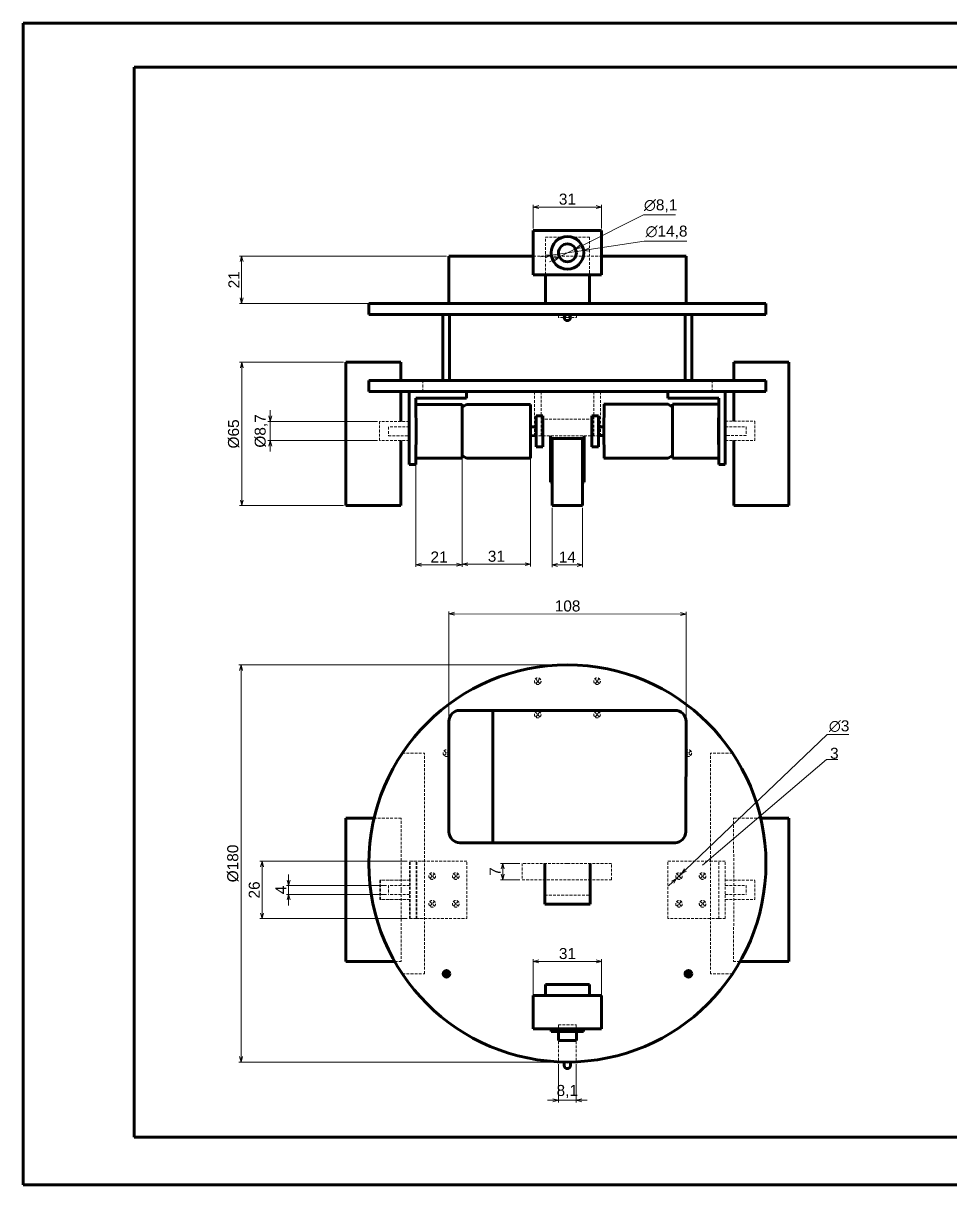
# Model space of a CAD drawing. Header units: millimetres. Extents: x 8094 to 9720, y 1646 to 2222.
# Drawn here: x 8094 to 8515, y 1696 to 2222 of the extents above; entities that cross this region are included whole.
import ezdxf

# ---------------------------------------------------------------- set-up
doc = ezdxf.new("R2010")
doc.units = ezdxf.units.MM
doc.header["$LTSCALE"] = 5
doc.linetypes.add('HIDDEN', pattern=[0.375, 0.25, -0.125])
for name, color, linetype, lineweight in [('khuat', 6, 'HIDDEN', 9), ('manh', 3, 'Continuous', 13), ('net dam', 7, 'Continuous', 120)]:
    doc.layers.add(name, color=color, linetype=linetype, lineweight=lineweight)
doc.styles.add('dim', font='arial.ttf')
doc.dimstyles.new('tcvn', dxfattribs={"dimtxt": 2.5, "dimasz": 2.5, "dimexe": 1, "dimexo": 1, "dimgap": 1, "dimtad": 1, "dimtoh": 1, "dimtxsty": 'dim', "dimblk": 'OPEN30', "dimcen": 2.5, "dimclrd": 3, "dimclre": 3, "dimclrt": 2, "dimadec": 0, "dimazin": 0, "dimtfac": 1, "dimtix": 1, "dimtmove": 0, "dimatfit": 3, "dimldrblk": 'OPEN30', "dimfxl": 1, "dimlwd": 15, "dimlwe": 15, "dimarcsym": 1})
doc.dimstyles.new('tcvn$0', dxfattribs={"dimtxt": 2.5, "dimasz": 2.5, "dimexe": 1, "dimexo": 1, "dimgap": 1, "dimtad": 1, "dimtoh": 1, "dimtxsty": 'dim', "dimblk": 'OPEN30', "dimcen": 2.5, "dimclrd": 3, "dimclre": 3, "dimclrt": 2, "dimadec": 0, "dimazin": 0, "dimtfac": 1, "dimtix": 1, "dimtmove": 0, "dimatfit": 3, "dimldrblk": 'OPEN30', "dimfxl": 1, "dimlwd": 15, "dimlwe": 15, "dimarcsym": 1})

# ---------------------------------------------------------------- blocks, each defined once
blk = doc.blocks.new('_Open30')
at = {"color": 0, "linetype": 'ByBlock', "lineweight": -2}
for p, q in [((-1, 0.27), (0, 0)), ((0, 0), (-1, -0.27)), ((0, 0), (-1, 0))]:
    blk.add_line(p, q, dxfattribs=at)
blk = doc.blocks.new('*D12')
at = {"layer": 'Defpoints', "color": 0, "transparency": 16777216}
for p in [(8240.34, 2068.64), (8193.24, 2003.64), (8240.34, 2003.64)]:
    blk.add_point(p, dxfattribs=at)
at = {"layer": 'net dam', "color": 3, "lineweight": 15, "transparency": 16777216}
for p, q in [((8239.34, 2068.64), (8192.24, 2068.64)), ((8193.24, 2066.14), (8193.24, 2006.14)), ((8239.34, 2003.64), (8192.24, 2003.64))]:
    blk.add_line(p, q, dxfattribs=at)
at = {"layer": 'net dam', "color": 3, "lineweight": 15, "transparency": 16777216, "xscale": 2.5, "yscale": 2.5, "zscale": 2.5}
for p, rotation in [((8193.24, 2068.64), 90), ((8193.24, 2003.64), 270)]:
    blk.add_blockref('_Open30', p, dxfattribs=dict(at, rotation=rotation))
at = {"layer": 'net dam', "color": 2, "transparency": 16777216, "insert": (8189.55, 2036.14), "char_height": 5, "attachment_point": 5, "rotation": 90, "style": 'dim'}
blk.add_mtext('%%C65', dxfattribs=at)
blk = doc.blocks.new('*D13')
at = {"layer": 'Defpoints', "color": 0, "transparency": 16777216}
for p in [(8340.84, 1931.44), (8192.9, 1751.44), (8340.84, 1751.44)]:
    blk.add_point(p, dxfattribs=at)
at = {"layer": 'net dam', "color": 3, "lineweight": 15, "transparency": 16777216}
for p, q in [((8339.84, 1931.44), (8191.9, 1931.44)), ((8192.9, 1928.94), (8192.9, 1753.94)), ((8339.84, 1751.44), (8191.9, 1751.44))]:
    blk.add_line(p, q, dxfattribs=at)
at = {"layer": 'net dam', "color": 3, "lineweight": 15, "transparency": 16777216, "xscale": 2.5, "yscale": 2.5, "zscale": 2.5}
for p, rotation in [((8192.9, 1931.44), 90), ((8192.9, 1751.44), 270)]:
    blk.add_blockref('_Open30', p, dxfattribs=dict(at, rotation=rotation))
at = {"layer": 'net dam', "color": 2, "transparency": 16777216, "insert": (8189.21, 1841.44), "char_height": 5, "attachment_point": 5, "rotation": 90, "style": 'dim'}
blk.add_mtext('%%C180', dxfattribs=at)
blk = doc.blocks.new('*D16')
at = {"layer": 'Defpoints', "color": 0, "transparency": 16777216}
for p in [(8293.13, 2026.41), (8324.13, 2026.41), (8324.13, 1977.11)]:
    blk.add_point(p, dxfattribs=at)
at = {"layer": 'net dam', "color": 3, "lineweight": 15, "transparency": 16777216}
for p, q in [((8293.13, 2025.41), (8293.13, 1976.11)), ((8324.13, 2025.41), (8324.13, 1976.11)), ((8295.63, 1977.11), (8321.63, 1977.11))]:
    blk.add_line(p, q, dxfattribs=at)
at = {"layer": 'net dam', "color": 3, "lineweight": 15, "transparency": 16777216, "xscale": 2.5, "yscale": 2.5, "zscale": 2.5, "rotation": 180}
blk.add_blockref('_Open30', (8293.13, 1977.11), dxfattribs=at)
at = {"layer": 'net dam', "color": 3, "lineweight": 15, "transparency": 16777216, "xscale": 2.5, "yscale": 2.5, "zscale": 2.5}
blk.add_blockref('_Open30', (8324.13, 1977.11), dxfattribs=at)
at = {"layer": 'net dam', "color": 2, "transparency": 16777216, "insert": (8308.63, 1980.66), "char_height": 5, "attachment_point": 5, "style": 'dim'}
blk.add_mtext('31', dxfattribs=at)
blk = doc.blocks.new('*D19')
at = {"layer": 'Defpoints', "color": 0, "transparency": 16777216}
for p in [(8394.66, 1954.5), (8287.08, 1905.84), (8394.6, 1905.69)]:
    blk.add_point(p, dxfattribs=at)
at = {"layer": 'net dam', "color": 3, "lineweight": 15, "transparency": 16777216}
for p, q in [((8287.08, 1906.84), (8287.15, 1955.65)), ((8289.65, 1954.65), (8392.16, 1954.51)), ((8394.6, 1906.69), (8394.67, 1955.5))]:
    blk.add_line(p, q, dxfattribs=at)
at = {"layer": 'net dam', "color": 3, "lineweight": 15, "transparency": 16777216, "xscale": 2.5, "yscale": 2.5, "zscale": 2.5}
for p, rotation in [((8287.15, 1954.65), 179.9221024056567), ((8394.66, 1954.5), 359.9221024056566)]:
    blk.add_blockref('_Open30', p, dxfattribs=dict(at, rotation=rotation))
at = {"layer": 'net dam', "color": 2, "transparency": 16777216, "insert": (8340.91, 1958.13), "char_height": 5, "attachment_point": 5, "rotation": 359.9221, "style": 'dim'}
blk.add_mtext('108', dxfattribs=at)
blk = doc.blocks.new('*D20')
at = {"layer": 'Defpoints', "color": 0, "transparency": 16777216}
for p in [(8356.34, 2138.99), (8325.34, 2128.31), (8356.34, 2128.31)]:
    blk.add_point(p, dxfattribs=at)
at = {"layer": 'net dam', "color": 3, "lineweight": 15, "transparency": 16777216}
for p, q in [((8325.34, 2129.31), (8325.34, 2139.99)), ((8327.84, 2138.99), (8353.84, 2138.99)), ((8356.34, 2129.31), (8356.34, 2139.99))]:
    blk.add_line(p, q, dxfattribs=at)
at = {"layer": 'net dam', "color": 3, "lineweight": 15, "transparency": 16777216, "xscale": 2.5, "yscale": 2.5, "zscale": 2.5, "rotation": 180}
blk.add_blockref('_Open30', (8325.34, 2138.99), dxfattribs=at)
at = {"layer": 'net dam', "color": 3, "lineweight": 15, "transparency": 16777216, "xscale": 2.5, "yscale": 2.5, "zscale": 2.5}
blk.add_blockref('_Open30', (8356.34, 2138.99), dxfattribs=at)
at = {"layer": 'net dam', "color": 2, "transparency": 16777216, "insert": (8340.84, 2142.54), "char_height": 5, "attachment_point": 5, "style": 'dim'}
blk.add_mtext('31', dxfattribs=at)
blk = doc.blocks.new('*D21')
at = {"layer": 'Defpoints', "color": 0, "transparency": 16777216}
for p in [(8272.16, 2025.14), (8293.13, 2025.14), (8293.13, 1976.85)]:
    blk.add_point(p, dxfattribs=at)
at = {"layer": 'net dam', "color": 3, "lineweight": 15, "transparency": 16777216}
for p, q in [((8272.16, 2024.14), (8272.16, 1975.85)), ((8293.13, 2024.14), (8293.13, 1975.85)), ((8274.66, 1976.85), (8290.63, 1976.85))]:
    blk.add_line(p, q, dxfattribs=at)
at = {"layer": 'net dam', "color": 3, "lineweight": 15, "transparency": 16777216, "xscale": 2.5, "yscale": 2.5, "zscale": 2.5, "rotation": 180}
blk.add_blockref('_Open30', (8272.16, 1976.85), dxfattribs=at)
at = {"layer": 'net dam', "color": 3, "lineweight": 15, "transparency": 16777216, "xscale": 2.5, "yscale": 2.5, "zscale": 2.5}
blk.add_blockref('_Open30', (8293.13, 1976.85), dxfattribs=at)
at = {"layer": 'net dam', "color": 2, "transparency": 16777216, "insert": (8282.65, 1980.36), "char_height": 5, "attachment_point": 5, "style": 'dim'}
blk.add_mtext('21', dxfattribs=at)
blk = doc.blocks.new('*D22')
at = {"layer": 'Defpoints', "color": 0, "transparency": 16777216}
for p in [(8206.1, 2041.84), (8255.7, 2041.84), (8255.7, 2033.13)]:
    blk.add_point(p, dxfattribs=at)
at = {"layer": 'net dam', "color": 3, "lineweight": 15, "transparency": 16777216}
for p, q in [((8206.1, 2044.34), (8206.1, 2046.84)), ((8254.7, 2041.84), (8205.1, 2041.84)), ((8206.1, 2033.13), (8206.1, 2041.84)), ((8254.7, 2033.13), (8205.1, 2033.13)), ((8206.1, 2030.63), (8206.1, 2028.13))]:
    blk.add_line(p, q, dxfattribs=at)
at = {"layer": 'net dam', "color": 3, "lineweight": 15, "transparency": 16777216, "xscale": 2.5, "yscale": 2.5, "zscale": 2.5}
for p, rotation in [((8206.1, 2041.84), 270), ((8206.1, 2033.13), 90)]:
    blk.add_blockref('_Open30', p, dxfattribs=dict(at, rotation=rotation))
at = {"layer": 'net dam', "color": 2, "transparency": 16777216, "insert": (8202.02, 2037.49), "char_height": 5, "attachment_point": 5, "rotation": 90, "style": 'dim'}
blk.add_mtext('%%C8,7', dxfattribs=at)
blk = doc.blocks.new('*D23')
at = {"layer": 'Defpoints', "color": 0, "transparency": 16777216}
for p in [(8214.46, 1831.44), (8259.76, 1831.44), (8259.76, 1827.44)]:
    blk.add_point(p, dxfattribs=at)
at = {"layer": 'net dam', "color": 3, "lineweight": 15, "transparency": 16777216}
for p, q in [((8214.46, 1833.94), (8214.46, 1836.44)), ((8258.76, 1831.44), (8213.46, 1831.44)), ((8258.76, 1827.44), (8213.46, 1827.44)), ((8214.46, 1827.44), (8214.46, 1831.44)), ((8214.46, 1824.94), (8214.46, 1822.44))]:
    blk.add_line(p, q, dxfattribs=at)
at = {"layer": 'net dam', "color": 3, "lineweight": 15, "transparency": 16777216, "xscale": 2.5, "yscale": 2.5, "zscale": 2.5}
for p, rotation in [((8214.46, 1831.44), 270), ((8214.46, 1827.44), 90)]:
    blk.add_blockref('_Open30', p, dxfattribs=dict(at, rotation=rotation))
at = {"layer": 'net dam', "color": 2, "transparency": 16777216, "insert": (8210.96, 1829.44), "char_height": 5, "attachment_point": 5, "rotation": 90, "style": 'dim'}
blk.add_mtext('4', dxfattribs=at)
blk = doc.blocks.new('*D24')
at = {"layer": 'Defpoints', "color": 0, "transparency": 16777216}
for p in [(8336.74, 1751.53), (8344.85, 1751.53), (8344.85, 1734.08)]:
    blk.add_point(p, dxfattribs=at)
at = {"layer": 'net dam', "color": 3, "lineweight": 15, "transparency": 16777216}
for p, q in [((8336.74, 1750.53), (8336.74, 1733.08)), ((8344.85, 1750.53), (8344.85, 1733.08)), ((8334.24, 1734.08), (8331.74, 1734.08)), ((8336.74, 1734.08), (8344.85, 1734.08)), ((8347.35, 1734.08), (8349.85, 1734.08))]:
    blk.add_line(p, q, dxfattribs=at)
at = {"layer": 'net dam', "color": 3, "lineweight": 15, "transparency": 16777216, "xscale": 2.5, "yscale": 2.5, "zscale": 2.5}
blk.add_blockref('_Open30', (8336.74, 1734.08), dxfattribs=at)
at = {"layer": 'net dam', "color": 3, "lineweight": 15, "transparency": 16777216, "xscale": 2.5, "yscale": 2.5, "zscale": 2.5, "rotation": 180}
blk.add_blockref('_Open30', (8344.85, 1734.08), dxfattribs=at)
at = {"layer": 'net dam', "color": 2, "transparency": 16777216, "insert": (8340.79, 1738.09), "char_height": 5, "attachment_point": 5, "style": 'dim'}
blk.add_mtext('8,1', dxfattribs=at)
blk = doc.blocks.new('*D26')
at = {"layer": 'Defpoints', "color": 0, "transparency": 16777216}
for p in [(8344.47, 2120.03), (8337.21, 2116.41)]:
    blk.add_point(p, dxfattribs=at)
at = {"layer": 'net dam', "color": 3, "lineweight": 15, "transparency": 16777216}
for p, q in [((8375.3, 2135.43), (8346.71, 2121.15)), ((8389.88, 2135.43), (8375.3, 2135.43)), ((8337.21, 2116.41), (8344.47, 2120.03)), ((8334.98, 2115.29), (8332.74, 2114.17))]:
    blk.add_line(p, q, dxfattribs=at)
at = {"layer": 'net dam', "color": 3, "lineweight": 15, "transparency": 16777216, "xscale": 2.5, "yscale": 2.5, "zscale": 2.5}
for p, rotation in [((8337.21, 2116.41), 26.53956710231024), ((8344.47, 2120.03), 206.5395671023102)]:
    blk.add_blockref('_Open30', p, dxfattribs=dict(at, rotation=rotation))
at = {"layer": 'net dam', "color": 2, "transparency": 16777216, "insert": (8383.09, 2139.51), "char_height": 5, "attachment_point": 5, "style": 'dim'}
blk.add_mtext('∅8,1', dxfattribs=at)
blk = doc.blocks.new('*D27')
at = {"layer": 'Defpoints', "color": 0, "transparency": 16777216}
for p in [(8333.52, 2117.1), (8348.16, 2119.34)]:
    blk.add_point(p, dxfattribs=at)
at = {"layer": 'net dam', "color": 3, "lineweight": 15, "transparency": 16777216}
for p, q in [((8375.56, 2123.52), (8350.63, 2119.71)), ((8395, 2123.52), (8375.56, 2123.52)), ((8331.05, 2116.72), (8328.58, 2116.35)), ((8333.52, 2117.1), (8348.16, 2119.34))]:
    blk.add_line(p, q, dxfattribs=at)
at = {"layer": 'net dam', "color": 3, "lineweight": 15, "transparency": 16777216, "xscale": 2.5, "yscale": 2.5, "zscale": 2.5}
for p, rotation in [((8333.52, 2117.1), 8.682618941578752), ((8348.16, 2119.34), 188.6826189415787)]:
    blk.add_blockref('_Open30', p, dxfattribs=dict(at, rotation=rotation))
at = {"layer": 'net dam', "color": 2, "transparency": 16777216, "insert": (8385.78, 2127.61), "char_height": 5, "attachment_point": 5, "style": 'dim'}
blk.add_mtext('∅14,8', dxfattribs=at)
blk = doc.blocks.new('*D32')
at = {"layer": 'Defpoints', "color": 0, "transparency": 16777216}
for p in [(8390.35, 1834.69), (8392.51, 1836.77)]:
    blk.add_point(p, dxfattribs=at)
at = {"layer": 'net dam', "color": 3, "lineweight": 15, "transparency": 16777216}
for p, q in [((8458.66, 1899.97), (8394.32, 1838.49)), ((8468.37, 1899.97), (8458.66, 1899.97)), ((8388.54, 1832.97), (8386.73, 1831.24)), ((8390.35, 1834.69), (8392.51, 1836.77))]:
    blk.add_line(p, q, dxfattribs=at)
at = {"layer": 'net dam', "color": 3, "lineweight": 15, "transparency": 16777216, "xscale": 2.5, "yscale": 2.5, "zscale": 2.5}
for p, rotation in [((8392.51, 1836.77), 223.6975002276979), ((8390.35, 1834.69), 43.69750022769792)]:
    blk.add_blockref('_Open30', p, dxfattribs=dict(at, rotation=rotation))
at = {"layer": 'net dam', "color": 2, "transparency": 16777216, "insert": (8464.02, 1903.66), "char_height": 5, "attachment_point": 5, "style": 'dim'}
blk.add_mtext('∅3', dxfattribs=at)
blk = doc.blocks.new('*D34')
at = {"layer": 'Defpoints', "color": 0, "transparency": 16777216}
for p in [(8193.15, 2116.73), (8287.08, 2116.73), (8287.08, 2095.31)]:
    blk.add_point(p, dxfattribs=at)
at = {"layer": 'manh', "color": 3, "lineweight": 15, "transparency": 16777216}
for p, q in [((8286.08, 2116.73), (8192.15, 2116.73)), ((8193.15, 2097.81), (8193.15, 2114.23)), ((8286.08, 2095.31), (8192.15, 2095.31))]:
    blk.add_line(p, q, dxfattribs=at)
at = {"layer": 'manh', "color": 3, "lineweight": 15, "transparency": 16777216, "xscale": 2.5, "yscale": 2.5, "zscale": 2.5}
for p, rotation in [((8193.15, 2116.73), 90), ((8193.15, 2095.31), 270)]:
    blk.add_blockref('_Open30', p, dxfattribs=dict(at, rotation=rotation))
at = {"layer": 'manh', "color": 2, "transparency": 16777216, "insert": (8189.64, 2106.02), "char_height": 5, "attachment_point": 5, "rotation": 90, "style": 'dim'}
blk.add_mtext('21', dxfattribs=at)
blk = doc.blocks.new('*D36')
at = {"layer": 'Defpoints', "color": 0, "transparency": 16777216}
for p in [(8311.54, 1841.44), (8320.32, 1841.44), (8320.32, 1834.04)]:
    blk.add_point(p, dxfattribs=at)
at = {"layer": 'manh', "color": 3, "lineweight": 15, "transparency": 16777216}
for p, q in [((8319.32, 1841.44), (8310.54, 1841.44)), ((8311.54, 1836.54), (8311.54, 1838.94)), ((8319.32, 1834.04), (8310.54, 1834.04))]:
    blk.add_line(p, q, dxfattribs=at)
at = {"layer": 'manh', "color": 3, "lineweight": 15, "transparency": 16777216, "xscale": 2.5, "yscale": 2.5, "zscale": 2.5}
for p, rotation in [((8311.54, 1841.44), 90), ((8311.54, 1834.04), 270)]:
    blk.add_blockref('_Open30', p, dxfattribs=dict(at, rotation=rotation))
at = {"layer": 'manh', "color": 2, "transparency": 16777216, "insert": (8308.04, 1837.74), "char_height": 5, "attachment_point": 5, "rotation": 90, "style": 'dim'}
blk.add_mtext('7', dxfattribs=at)
blk = doc.blocks.new('*D37')
at = {"layer": 'Defpoints', "color": 0, "transparency": 16777216}
for p in [(8356.34, 1797.02), (8325.34, 1774.03), (8356.34, 1774.03)]:
    blk.add_point(p, dxfattribs=at)
at = {"layer": 'manh', "color": 3, "lineweight": 15, "transparency": 16777216}
for p, q in [((8325.34, 1775.03), (8325.34, 1798.02)), ((8327.84, 1797.02), (8353.84, 1797.02)), ((8356.34, 1775.03), (8356.34, 1798.02))]:
    blk.add_line(p, q, dxfattribs=at)
at = {"layer": 'manh', "color": 3, "lineweight": 15, "transparency": 16777216, "xscale": 2.5, "yscale": 2.5, "zscale": 2.5, "rotation": 180}
blk.add_blockref('_Open30', (8325.34, 1797.02), dxfattribs=at)
at = {"layer": 'manh', "color": 3, "lineweight": 15, "transparency": 16777216, "xscale": 2.5, "yscale": 2.5, "zscale": 2.5}
blk.add_blockref('_Open30', (8356.34, 1797.02), dxfattribs=at)
at = {"layer": 'manh', "color": 2, "transparency": 16777216, "insert": (8340.84, 1800.58), "char_height": 5, "attachment_point": 5, "style": 'dim'}
blk.add_mtext('31', dxfattribs=at)
blk = doc.blocks.new('*D38')
at = {"layer": 'Defpoints', "color": 0, "transparency": 16777216}
for p in [(8202.45, 1842.44), (8269.26, 1842.44), (8269.26, 1816.44)]:
    blk.add_point(p, dxfattribs=at)
at = {"layer": 'manh', "color": 3, "lineweight": 15, "transparency": 16777216}
for p, q in [((8268.26, 1842.44), (8201.45, 1842.44)), ((8202.45, 1818.94), (8202.45, 1839.94)), ((8268.26, 1816.44), (8201.45, 1816.44))]:
    blk.add_line(p, q, dxfattribs=at)
at = {"layer": 'manh', "color": 3, "lineweight": 15, "transparency": 16777216, "xscale": 2.5, "yscale": 2.5, "zscale": 2.5}
for p, rotation in [((8202.45, 1842.44), 90), ((8202.45, 1816.44), 270)]:
    blk.add_blockref('_Open30', p, dxfattribs=dict(at, rotation=rotation))
at = {"layer": 'manh', "color": 2, "transparency": 16777216, "insert": (8198.9, 1829.44), "char_height": 5, "attachment_point": 5, "rotation": 90, "style": 'dim'}
blk.add_mtext('26', dxfattribs=at)
blk = doc.blocks.new('*D41')
at = {"layer": 'Defpoints', "color": 0, "transparency": 16777216}
for p in [(8333.86, 2003.66), (8347.73, 2003.66), (8347.73, 1976.78)]:
    blk.add_point(p, dxfattribs=at)
at = {"layer": 'manh', "color": 3, "lineweight": 15, "transparency": 16777216}
for p, q in [((8333.86, 2002.66), (8333.86, 1975.78)), ((8347.73, 2002.66), (8347.73, 1975.78)), ((8336.36, 1976.78), (8345.23, 1976.78))]:
    blk.add_line(p, q, dxfattribs=at)
at = {"layer": 'manh', "color": 3, "lineweight": 15, "transparency": 16777216, "xscale": 2.5, "yscale": 2.5, "zscale": 2.5, "rotation": 180}
blk.add_blockref('_Open30', (8333.86, 1976.78), dxfattribs=at)
at = {"layer": 'manh', "color": 3, "lineweight": 15, "transparency": 16777216, "xscale": 2.5, "yscale": 2.5, "zscale": 2.5}
blk.add_blockref('_Open30', (8347.73, 1976.78), dxfattribs=at)
at = {"layer": 'manh', "color": 2, "transparency": 16777216, "insert": (8340.79, 1980.29), "char_height": 5, "attachment_point": 5, "style": 'dim'}
blk.add_mtext('14', dxfattribs=at)

msp = doc.modelspace()

# ---------------------------------------------------------------- linework, layer by layer
at = {"layer": 'khuat'}
for p, q in [((8330.84, 2108.31), (8330.84, 2125.32)), ((8330.84, 2125.32), (8350.84, 2125.32)), ((8350.84, 2125.32), (8350.84, 2108.31)), ((8325.34, 2116.73), (8356.34, 2116.73)), ((8336.74, 2088.9), (8336.74, 2090.31)), ((8344.95, 2088.9), (8344.95, 2090.31)), ((8340.79, 2088.9), (8336.69, 2088.9)), ((8340.79, 2088.9), (8344.9, 2088.9)), ((8275.26, 2055.36), (8275.26, 2060.36)), ((8275.26, 2055.36), (8275.26, 2060.36)), ((8406.42, 2055.36), (8406.42, 2060.36)), ((8406.42, 2055.36), (8406.42, 2060.36)), ((8325.89, 2055.27), (8325.89, 2035.27)), ((8328.89, 2055.34), (8328.89, 2035.27)), ((8352.79, 2055.34), (8352.79, 2035.27)), ((8355.79, 2055.27), (8355.79, 2035.27)), ((8328.79, 2042.86), (8352.79, 2042.86)), ((8269.16, 2041.84), (8255.7, 2041.84)), ((8255.7, 2041.84), (8255.7, 2033.13)), ((8269.16, 2039.34), (8259.66, 2039.34)), ((8259.66, 2039.34), (8259.66, 2035.34)), ((8412.42, 2041.86), (8425.88, 2041.86)), ((8412.42, 2039.36), (8421.92, 2039.36)), ((8421.92, 2039.36), (8421.92, 2035.36)), ((8425.88, 2041.86), (8425.88, 2033.15)), ((8269.16, 2033.13), (8255.7, 2033.13)), ((8259.66, 2035.34), (8269.16, 2035.34)), ((8325.89, 2035.27), (8355.79, 2035.27)), ((8421.92, 2035.36), (8412.42, 2035.36)), ((8412.42, 2033.15), (8425.88, 2033.15)), ((8328.36, 1922.94), (8326.42, 1925.22)), ((8326.5, 1922.87), (8328.28, 1925.29)), ((8327.39, 1924.08), (8326.5, 1922.87)), ((8327.39, 1924.08), (8328.36, 1922.94)), ((8355.27, 1922.94), (8353.32, 1925.22)), ((8353.41, 1922.87), (8355.18, 1925.29)), ((8354.29, 1924.08), (8353.41, 1922.87)), ((8354.29, 1924.08), (8355.27, 1922.94)), ((8328.36, 1907.81), (8326.42, 1910.09)), ((8326.5, 1907.74), (8328.28, 1910.16)), ((8327.39, 1908.95), (8326.5, 1907.74)), ((8327.39, 1908.95), (8328.36, 1907.81)), ((8355.27, 1907.81), (8353.32, 1910.09)), ((8353.41, 1907.74), (8355.18, 1910.16)), ((8354.29, 1908.95), (8353.41, 1907.74)), ((8354.29, 1908.95), (8355.27, 1907.81)), ((8266.01, 1891.44), (8276.01, 1891.44)), ((8276.01, 1791.44), (8276.01, 1891.44)), ((8284.95, 1890.38), (8287.07, 1892.5)), ((8284.97, 1892.52), (8287.05, 1890.36)), ((8396.73, 1890.38), (8394.62, 1892.5)), ((8396.72, 1892.52), (8394.63, 1890.36)), ((8405.67, 1791.44), (8405.67, 1891.44)), ((8415.67, 1891.44), (8405.67, 1891.44)), ((8265.51, 1861.94), (8253.21, 1861.94)), ((8265.44, 1829.44), (8265.51, 1861.94)), ((8416.25, 1829.44), (8416.17, 1861.94)), ((8416.17, 1861.94), (8428.48, 1861.94)), ((8269.26, 1816.44), (8269.26, 1842.44)), ((8269.26, 1842.44), (8276.01, 1842.44)), ((8269.51, 1816.44), (8269.51, 1842.44)), ((8269.51, 1842.44), (8276.26, 1842.44)), ((8272.26, 1816.44), (8272.26, 1842.44)), ((8272.51, 1816.44), (8272.51, 1842.44)), ((8295.27, 1842.44), (8276.01, 1842.44)), ((8295.26, 1816.44), (8295.27, 1842.44)), ((8340.84, 1841.44), (8320.32, 1841.44)), ((8320.32, 1841.44), (8320.32, 1834.04)), ((8360.89, 1841.44), (8340.84, 1841.44)), ((8360.89, 1834.04), (8360.89, 1841.44)), ((8386.42, 1816.44), (8386.42, 1842.44)), ((8386.42, 1842.44), (8405.67, 1842.44)), ((8412.42, 1842.44), (8405.67, 1842.44)), ((8409.42, 1816.44), (8409.42, 1842.44)), ((8412.42, 1816.44), (8412.42, 1842.44)), ((8255.8, 1825.04), (8255.8, 1833.84)), ((8269.26, 1833.84), (8255.8, 1833.84)), ((8256.05, 1825.04), (8256.05, 1833.84)), ((8269.51, 1833.84), (8256.05, 1833.84)), ((8278.49, 1834.67), (8280.61, 1836.79)), ((8279.55, 1835.73), (8278.49, 1834.67)), ((8278.51, 1836.81), (8280.6, 1834.65)), ((8289.19, 1834.67), (8291.31, 1836.79)), ((8290.25, 1835.73), (8289.19, 1834.67)), ((8289.21, 1836.81), (8291.3, 1834.65)), ((8320.32, 1834.04), (8360.89, 1834.04)), ((8392.49, 1834.67), (8390.37, 1836.79)), ((8392.47, 1836.81), (8390.39, 1834.65)), ((8391.43, 1835.73), (8392.49, 1834.67)), ((8403.19, 1834.67), (8401.07, 1836.79)), ((8403.18, 1836.81), (8401.09, 1834.65)), ((8402.13, 1835.73), (8403.19, 1834.67)), ((8412.43, 1833.84), (8425.88, 1833.84)), ((8425.88, 1825.04), (8425.88, 1833.84)), ((8269.28, 1831.44), (8259.76, 1831.44)), ((8259.76, 1831.44), (8259.76, 1827.44)), ((8269.28, 1827.44), (8259.76, 1827.44)), ((8265.44, 1829.44), (8265.51, 1796.94)), ((8330.58, 1827.03), (8351.1, 1827.03)), ((8412.4, 1831.44), (8421.92, 1831.44)), ((8412.4, 1827.44), (8421.92, 1827.44)), ((8416.25, 1829.44), (8416.17, 1796.94)), ((8421.92, 1831.44), (8421.92, 1827.44)), ((8269.26, 1825.04), (8255.8, 1825.04)), ((8269.51, 1825.04), (8256.05, 1825.04)), ((8279.55, 1823.15), (8278.49, 1824.21)), ((8278.49, 1824.21), (8280.61, 1822.09)), ((8278.51, 1822.07), (8280.6, 1824.23)), ((8290.25, 1823.15), (8289.19, 1824.21)), ((8289.19, 1824.21), (8291.31, 1822.09)), ((8289.21, 1822.07), (8291.3, 1824.23)), ((8392.49, 1824.21), (8390.37, 1822.09)), ((8392.47, 1822.07), (8390.39, 1824.23)), ((8391.43, 1823.15), (8392.49, 1824.21)), ((8403.19, 1824.21), (8401.07, 1822.09)), ((8403.18, 1822.07), (8401.09, 1824.23)), ((8402.13, 1823.15), (8403.19, 1824.21)), ((8412.43, 1825.04), (8425.88, 1825.04)), ((8272.26, 1816.44), (8269.26, 1816.44)), ((8272.51, 1816.44), (8269.51, 1816.44)), ((8272.26, 1816.44), (8276.01, 1816.44)), ((8272.51, 1816.44), (8276.26, 1816.44)), ((8276.01, 1816.44), (8295.26, 1816.44)), ((8405.67, 1816.44), (8386.42, 1816.44)), ((8409.42, 1816.44), (8405.67, 1816.44)), ((8409.42, 1816.44), (8412.42, 1816.44)), ((8262.61, 1796.94), (8265.51, 1796.94)), ((8419.07, 1796.94), (8416.17, 1796.94)), ((8266.01, 1791.44), (8276.01, 1791.44)), ((8266.18, 1791.44), (8267.18, 1791.44)), ((8415.67, 1791.44), (8405.67, 1791.44)), ((8336.74, 1768.34), (8344.95, 1768.34)), ((8336.74, 1768.34), (8336.74, 1751.53)), ((8344.85, 1768.34), (8344.85, 1751.53))]:
    msp.add_line(p, q, dxfattribs=at)
for centre in [(8327.39, 1924.08), (8327.39, 1924.08), (8354.29, 1924.08), (8354.29, 1924.08), (8327.39, 1908.95), (8327.39, 1908.95), (8354.29, 1908.95), (8354.29, 1908.95), (8286.01, 1891.44), (8395.67, 1891.44), (8279.55, 1835.73), (8290.25, 1835.73), (8391.43, 1835.73), (8402.13, 1835.73), (8279.55, 1823.15), (8290.25, 1823.15), (8391.43, 1823.15), (8402.13, 1823.15)]:
    msp.add_circle(centre, 1.5, dxfattribs=at)
at = {"layer": 'manh'}
for p, q in [((8402.13, 1840.74), (8458.27, 1888.52)), ((8458.27, 1888.52), (8463.38, 1888.52))]:
    msp.add_line(p, q, dxfattribs=at)
at = {"layer": 'net dam'}
for p, q in [((8094.13, 1695.8), (8094.13, 2222.31)), ((8094.13, 2222.31), (8935.13, 2222.31)), ((8144.36, 1717.35), (8144.36, 2202.36)), ((8144.36, 2202.36), (8912.67, 2202.36)), ((8325.34, 2108.31), (8325.34, 2128.31)), ((8325.34, 2128.31), (8340.84, 2128.31)), ((8356.34, 2128.31), (8340.84, 2128.31)), ((8356.34, 2108.31), (8356.34, 2128.31)), ((8287.08, 2095.31), (8287.08, 2116.73)), ((8287.08, 2116.73), (8325.34, 2116.73)), ((8394.6, 2116.73), (8356.34, 2116.73)), ((8394.6, 2095.31), (8394.6, 2116.73)), ((8340.84, 2108.31), (8325.34, 2108.31)), ((8330.84, 2095.32), (8330.84, 2108.31)), ((8340.84, 2108.31), (8356.34, 2108.31)), ((8350.84, 2095.31), (8350.84, 2108.31)), ((8250.84, 2095.31), (8430.84, 2095.31)), ((8250.84, 2090.31), (8250.84, 2095.31)), ((8250.84, 2090.31), (8430.84, 2090.31)), ((8284.41, 2090.32), (8284.41, 2060.32)), ((8287.41, 2060.32), (8287.41, 2090.31)), ((8340.84, 2095.31), (8330.84, 2095.32)), ((8394.17, 2060.32), (8394.17, 2090.31)), ((8397.17, 2090.32), (8397.17, 2060.32)), ((8430.84, 2090.31), (8430.84, 2095.31)), ((8240.34, 2068.64), (8240.34, 2003.64)), ((8265.34, 2068.64), (8240.34, 2068.64)), ((8258.82, 2068.7), (8258.82, 2068.7)), ((8265.34, 2068.64), (8265.34, 2060.3)), ((8416.25, 2068.66), (8416.25, 2060.32)), ((8416.25, 2068.66), (8441.25, 2068.66)), ((8419.13, 2068.7), (8419.13, 2068.7)), ((8441.25, 2068.66), (8441.25, 2003.66)), ((8250.79, 2060.32), (8430.79, 2060.32)), ((8250.79, 2055.32), (8250.79, 2060.32)), ((8430.79, 2060.32), (8430.79, 2055.32)), ((8250.79, 2055.32), (8430.79, 2055.32)), ((8265.34, 2055.3), (8265.34, 2041.84)), ((8269.16, 2022.34), (8269.16, 2055.3)), ((8295.16, 2052.34), (8295.16, 2055.34)), ((8340.79, 2055.32), (8355.79, 2055.27)), ((8406.42, 2055.36), (8386.42, 2055.36)), ((8386.42, 2052.36), (8386.42, 2055.36)), ((8406.42, 2055.36), (8412.42, 2055.36)), ((8412.42, 2055.36), (8412.42, 2022.36)), ((8416.25, 2055.32), (8416.25, 2041.86)), ((8275.16, 2052.34), (8272.16, 2052.34)), ((8272.16, 2052.34), (8272.16, 2049.54)), ((8272.2, 2037.34), (8272.16, 2049.54)), ((8272.16, 2049.54), (8293.13, 2049.54)), ((8275.16, 2052.34), (8295.16, 2052.34)), ((8293.13, 2047.56), (8293.13, 2049.56)), ((8293.13, 2048.27), (8295.13, 2049.54)), ((8295.13, 2049.54), (8324.16, 2049.54)), ((8324.16, 2037.34), (8324.13, 2049.54)), ((8386.45, 2049.56), (8357.42, 2049.56)), ((8357.42, 2037.36), (8357.45, 2049.56)), ((8406.42, 2052.36), (8386.42, 2052.36)), ((8388.45, 2048.29), (8386.45, 2049.56)), ((8409.42, 2049.56), (8388.45, 2049.56)), ((8388.45, 2047.56), (8388.45, 2049.56)), ((8406.42, 2052.36), (8409.42, 2052.36)), ((8409.39, 2037.36), (8409.42, 2049.56)), ((8409.42, 2022.36), (8409.42, 2052.36)), ((8293.13, 2047.54), (8293.13, 2025.14)), ((8326.67, 2037.29), (8326.67, 2044.29)), ((8326.67, 2044.29), (8329.67, 2044.29)), ((8329.67, 2037.29), (8329.67, 2044.29)), ((8354.92, 2044.31), (8351.92, 2044.31)), ((8351.92, 2037.31), (8351.92, 2044.31)), ((8354.92, 2037.31), (8354.92, 2044.31)), ((8388.45, 2047.56), (8388.45, 2025.16)), ((8269.16, 2037.49), (8269.16, 2042.7)), ((8269.16, 2039.34), (8269.16, 2041.84)), ((8324.16, 2037.34), (8324.17, 2039.34)), ((8324.17, 2039.34), (8326.67, 2039.34)), ((8357.42, 2039.36), (8354.92, 2039.36)), ((8357.42, 2037.36), (8357.42, 2039.36)), ((8412.42, 2037.5), (8412.42, 2042.71)), ((8412.42, 2039.36), (8412.42, 2041.86)), ((8265.34, 2033.13), (8265.34, 2003.64)), ((8272.2, 2037.34), (8272.16, 2025.14)), ((8324.16, 2037.34), (8324.13, 2025.14)), ((8324.18, 2035.35), (8326.68, 2035.36)), ((8326.67, 2037.29), (8326.67, 2030.29)), ((8329.52, 2035.26), (8329.43, 2035.25)), ((8329.67, 2037.29), (8329.67, 2030.29)), ((8333.2, 2035.27), (8333.2, 2014.25)), ((8333.86, 2034.01), (8333.86, 2027.16)), ((8333.86, 2034.01), (8347.73, 2034.01)), ((8347.73, 2034.01), (8347.73, 2027.16)), ((8348.39, 2035.27), (8348.39, 2014.25)), ((8351.92, 2037.31), (8351.92, 2030.31)), ((8357.4, 2035.37), (8354.9, 2035.38)), ((8354.92, 2037.31), (8354.92, 2030.31)), ((8357.42, 2037.36), (8357.45, 2025.16)), ((8409.39, 2037.36), (8409.42, 2025.16)), ((8416.25, 2033.15), (8416.25, 2003.66)), ((8326.67, 2030.29), (8329.67, 2030.29)), ((8333.86, 2027.16), (8333.86, 2021.43)), ((8347.73, 2027.16), (8347.73, 2021.43)), ((8354.92, 2030.31), (8351.92, 2030.31)), ((8269.16, 2022.34), (8269.16, 2022.34)), ((8269.16, 2022.34), (8272.16, 2022.34)), ((8272.16, 2025.14), (8293.13, 2025.14)), ((8272.16, 2022.34), (8272.16, 2025.14)), ((8293.13, 2026.41), (8295.13, 2025.14)), ((8295.13, 2025.14), (8324.16, 2025.14)), ((8386.45, 2025.16), (8357.42, 2025.16)), ((8388.45, 2026.43), (8386.45, 2025.16)), ((8409.42, 2025.16), (8388.45, 2025.16)), ((8412.42, 2022.36), (8409.42, 2022.36)), ((8412.42, 2022.36), (8412.42, 2022.36)), ((8333.86, 2021.43), (8333.86, 2003.66)), ((8347.73, 2021.43), (8347.73, 2003.66)), ((8333.2, 2014.25), (8333.86, 2014.25)), ((8348.39, 2014.25), (8347.73, 2014.25)), ((8265.34, 2003.64), (8240.34, 2003.64)), ((8333.86, 2003.66), (8347.73, 2003.66)), ((8416.25, 2003.66), (8441.25, 2003.66)), ((8292.08, 1910.84), (8389.6, 1910.84)), ((8307.08, 1850.84), (8307.08, 1910.84)), ((8287.08, 1855.84), (8287.08, 1905.84)), ((8394.6, 1905.83), (8394.53, 1855.83)), ((8240.44, 1861.94), (8240.44, 1829.44)), ((8240.44, 1861.94), (8253.21, 1861.94)), ((8441.25, 1861.94), (8428.48, 1861.94)), ((8441.25, 1861.94), (8441.25, 1829.44)), ((8292.08, 1850.84), (8389.93, 1850.85)), ((8330.58, 1841.44), (8330.58, 1822.98)), ((8351.1, 1841.44), (8351.1, 1822.98)), ((8240.44, 1796.94), (8240.44, 1829.44)), ((8441.25, 1796.94), (8441.25, 1829.44)), ((8330.58, 1822.98), (8340.84, 1822.98)), ((8351.1, 1822.98), (8340.84, 1822.98)), ((8262.61, 1796.94), (8240.44, 1796.94)), ((8419.07, 1796.94), (8441.25, 1796.94)), ((8286.01, 1791.44), (8284.95, 1792.5)), ((8284.95, 1792.5), (8287.07, 1790.38)), ((8284.97, 1790.36), (8287.05, 1792.52)), ((8396.73, 1792.5), (8394.62, 1790.38)), ((8396.72, 1790.36), (8394.63, 1792.52)), ((8395.67, 1791.44), (8396.73, 1792.5)), ((8330.84, 1781.53), (8330.84, 1786.53)), ((8330.84, 1786.53), (8350.84, 1786.53)), ((8350.84, 1786.53), (8350.84, 1781.53)), ((8325.34, 1781.53), (8356.34, 1781.53)), ((8325.34, 1766.53), (8325.34, 1781.53)), ((8356.34, 1766.53), (8356.34, 1781.53)), ((8325.34, 1766.53), (8356.34, 1766.53)), ((8333.44, 1766.53), (8333.44, 1765.25)), ((8333.44, 1765.25), (8348.1, 1765.25)), ((8336.79, 1761.25), (8336.79, 1765.25)), ((8344.9, 1761.25), (8344.9, 1765.25)), ((8348.1, 1765.25), (8348.1, 1766.53)), ((8336.79, 1761.25), (8344.9, 1761.25)), ((8339.38, 1751.45), (8339.38, 1749.86)), ((8342.21, 1751.45), (8342.21, 1749.86)), ((8144.36, 1717.35), (8912.67, 1717.35)), ((8935.13, 1695.8), (8094.13, 1695.8))]:
    msp.add_line(p, q, dxfattribs=at)
for centre, radius in [((8340.84, 2118.22), 7.41), ((8340.84, 2118.22), 4.05), ((8340.79, 2088.9), 1.41), ((8340.84, 1841.44), 90), ((8286.01, 1791.44), 1.5), ((8395.67, 1791.44), 1.5)]:
    msp.add_circle(centre, radius, dxfattribs=at)
for centre, radius, start, end in [((8292.08, 1905.84), 5, 90, 180), ((8389.6, 1905.84), 5, 359.9221, 90), ((8292.08, 1855.84), 5, 180, 270.0087), ((8389.53, 1855.84), 5, 270, 359.9221), ((8340.79, 1749.84), 1.41, 180, 0)]:
    msp.add_arc(centre, radius, start, end, dxfattribs=at)

# ---------------------------------------------------------------- texts
at = {"layer": 'manh', "insert": (8459.9, 1893.89), "char_height": 5, "width": 6.2806, "attachment_point": 1, "style": 'dim'}
msp.add_mtext('3', dxfattribs=at)

# ---------------------------------------------------------------- dimensions: what is measured, and where the dimension line sits
at = {"layer": 'manh'}
for base, p1, p2, text, picture, middle in [((8193.15, 2116.73), (8287.08, 2095.31), (8287.08, 2116.73), '21', '*D34', (8189.64, 2106.02)), ((8311.54, 1841.44), (8320.32, 1834.04), (8320.32, 1841.44), '7', '*D36', (8308.04, 1837.74))]:
    dim = msp.add_linear_dim(base=base, p1=p1, p2=p2, angle=90, text=text, dimstyle='tcvn$0', override={"dimtxt": 5, "dimdec": 1, "dimpost": '', "dimtdec": 1}, dxfattribs=at)
    dim.commit()
    dim.dimension.update_dxf_attribs({"geometry": picture, "text_midpoint": middle})
dim = msp.add_linear_dim(base=(8347.73, 1976.78), p1=(8333.86, 2003.66), p2=(8347.73, 2003.66), text='14', dimstyle='tcvn$0', override={"dimtxt": 5, "dimdec": 1, "dimpost": '', "dimtdec": 1}, dxfattribs=at)
dim.commit()
dim.dimension.update_dxf_attribs({"geometry": '*D41', "text_midpoint": (8340.79, 1980.29)})
dim = msp.add_linear_dim(base=(8202.45, 1842.44), p1=(8269.26, 1816.44), p2=(8269.26, 1842.44), angle=90, dimstyle='tcvn$0', override={"dimtxt": 5, "dimdec": 1, "dimtdec": 1}, dxfattribs=at)
dim.commit()
dim.dimension.update_dxf_attribs({"geometry": '*D38', "text_midpoint": (8198.9, 1829.44)})
dim = msp.add_linear_dim(base=(8356.34, 1797.02), p1=(8325.34, 1774.03), p2=(8356.34, 1774.03), dimstyle='tcvn$0', override={"dimtxt": 5, "dimdec": 1, "dimtdec": 1}, dxfattribs=at)
dim.commit()
dim.dimension.update_dxf_attribs({"geometry": '*D37', "text_midpoint": (8340.84, 1800.58)})
at = {"layer": 'net dam'}
for base, p1, p2, picture, middle in [((8356.34, 2138.99), (8325.34, 2128.31), (8356.34, 2128.31), '*D20', (8340.84, 2142.54)), ((8293.13, 1976.85), (8272.16, 2025.14), (8293.13, 2025.14), '*D21', (8282.65, 1980.36)), ((8324.13, 1977.11), (8293.13, 2026.41), (8324.13, 2026.41), '*D16', (8308.63, 1980.66)), ((8344.85, 1734.08), (8336.74, 1751.53), (8344.85, 1751.53), '*D24', (8340.79, 1738.09))]:
    dim = msp.add_linear_dim(base=base, p1=p1, p2=p2, dimstyle='tcvn$0', override={"dimtxt": 5, "dimdec": 1, "dimtdec": 1}, dxfattribs=at)
    dim.commit()
    dim.dimension.update_dxf_attribs({"geometry": picture, "text_midpoint": middle})
for p1, p2, picture, middle in [((8337.21, 2116.41), (8344.47, 2120.03), '*D26', (8383.09, 2135.43)), ((8333.52, 2117.1), (8348.16, 2119.34), '*D27', (8375.56, 2123.52)), ((8390.35, 1834.69), (8392.51, 1836.77), '*D32', (8464.02, 1899.97))]:
    dim = msp.add_diameter_dim_2p(p1=p1, p2=p2, dimstyle='tcvn', override={"dimtxt": 5, "dimdec": 1, "dimtdec": 1}, dxfattribs=at)
    dim.commit()
    dim.dimension.update_dxf_attribs({"geometry": picture, "text_midpoint": middle, "dimtype": 163})
for base, p1, p2, override, picture, middle in [((8193.24, 2003.64), (8240.34, 2068.64), (8240.34, 2003.64), {"dimtxt": 5, "dimdec": 1, "dimpost": '%%C<>', "dimtdec": 1}, '*D12', (8189.55, 2036.14)), ((8206.1, 2041.84), (8255.7, 2033.13), (8255.7, 2041.84), {"dimtxt": 5, "dimdec": 1, "dimpost": '%%C<>', "dimtdec": 1}, '*D22', (8202.02, 2037.49)), ((8192.9, 1751.44), (8340.84, 1931.44), (8340.84, 1751.44), {"dimtxt": 5, "dimdec": 1, "dimpost": '%%C<>', "dimtdec": 1}, '*D13', (8189.21, 1841.44)), ((8214.46, 1831.44), (8259.76, 1827.44), (8259.76, 1831.44), {"dimtxt": 5, "dimdec": 1, "dimtdec": 1}, '*D23', (8210.96, 1829.44))]:
    dim = msp.add_linear_dim(base=base, p1=p1, p2=p2, angle=90, dimstyle='tcvn$0', override=override, dxfattribs=at)
    dim.commit()
    dim.dimension.update_dxf_attribs({"geometry": picture, "text_midpoint": middle})
dim = msp.add_aligned_dim(p1=(8287.08, 1905.84), p2=(8394.6, 1905.69), distance=48.81, text='108', dimstyle='tcvn$0', override={"dimtxt": 5, "dimdec": 1, "dimpost": '', "dimtdec": 1}, dxfattribs=at)
dim.commit()
dim.dimension.update_dxf_attribs({"geometry": '*D19', "text_midpoint": (8340.91, 1958.13)})

doc.saveas('drawing.dxf')
